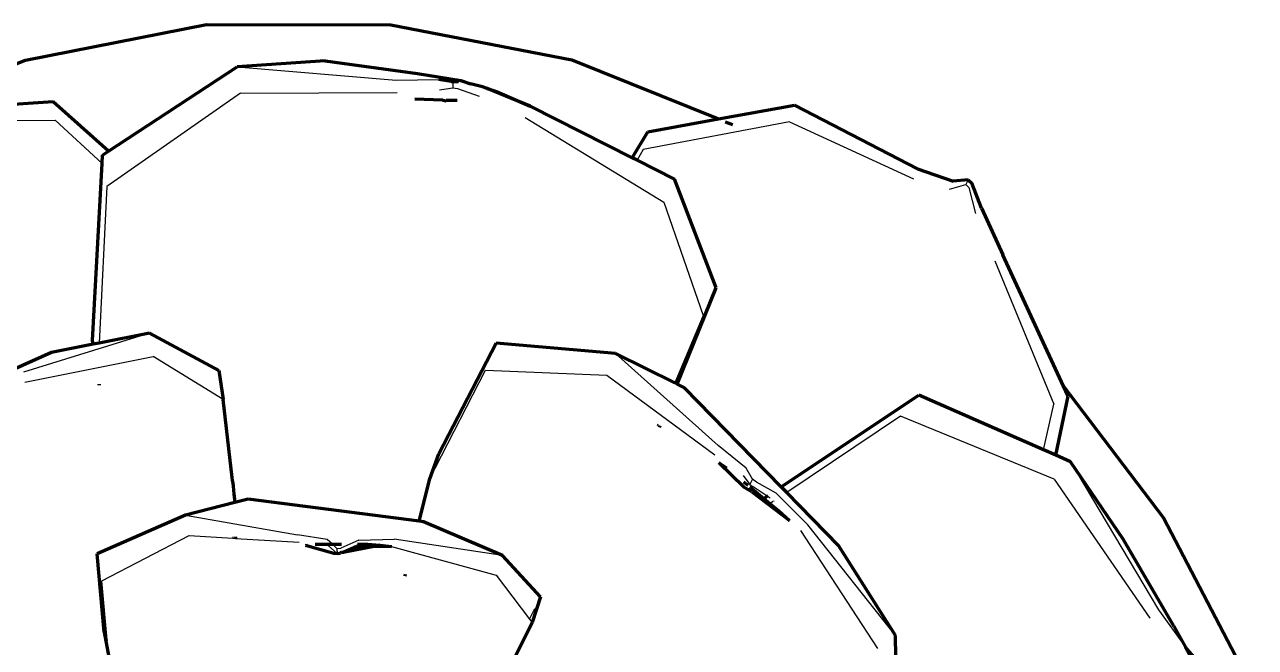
# Model space of a CAD drawing. Header units: millimetres. Extents: x 4307 to 31003, y 2809 to 20009.
# Drawn here: x 12527.3 to 12618.7, y 13334.2 to 13380.4 of the extents above; entities that cross this region are included whole.
import ezdxf

# ---------------------------------------------------------------- set-up
doc = ezdxf.new("R2010")
doc.units = ezdxf.units.MM
doc.layers.add('ProfileEdges', color=7, linetype='Continuous')

msp = doc.modelspace()

# ---------------------------------------------------------------- linework, layer by layer
for p, q in [((12543.104, 13377.278), (12554.902, 13376.294)), ((12554.902, 13376.294), (12558.065, 13376.334)), ((12558.119, 13375.573), (12559.113, 13375.72)), ((12559.118, 13376.195), (12559.113, 13375.72)), ((12559.113, 13375.72), (12559.462, 13375.676)), ((12559.119, 13376.255), (12559.118, 13376.195)), ((12559.462, 13375.676), (12561.066, 13375.105)), ((12560.41, 13376.003), (12559.539, 13376.2)), ((12543.348, 13375.334), (12533.438, 13368.392)), ((12543.348, 13375.334), (12554.989, 13375.383)), ((12519.392, 13373.241), (12529.595, 13373.315)), ((12533.079, 13370.101), (12529.595, 13373.315)), ((12564.474, 13373.525), (12574.773, 13367.214)), ((12584.088, 13373.185), (12573.249, 13371.126)), ((12584.088, 13373.185), (12593.302, 13368.969)), ((12573.249, 13371.126), (12572.784, 13370.341)), ((12533.438, 13368.392), (12532.862, 13356.761)), ((12595.985, 13368.199), (12597.182, 13368.549)), ((12597.368, 13368.897), (12597.182, 13368.549)), ((12597.4, 13368.319), (12597.182, 13368.549)), ((12597.4, 13368.319), (12597.905, 13366.391)), ((12574.773, 13367.214), (12577.691, 13358.805)), ((12599.338, 13362.879), (12603.722, 13352.233)), ((12577.691, 13358.805), (12575.598, 13353.796)), ((12536.596, 13357.496), (12527.248, 13354.593)), ((12527.343, 13353.86), (12536.86, 13355.773)), ((12542.075, 13352.564), (12536.86, 13355.773)), ((12578.798, 13349.147), (12571.192, 13355.98)), ((12557.797, 13347.472), (12561.529, 13354.741)), ((12561.529, 13354.741), (12570.551, 13354.365)), ((12532.971, 13353.637), (12532.961, 13353.705)), ((12570.551, 13354.365), (12578.545, 13348.47)), ((12602.96, 13348.821), (12603.722, 13352.233)), ((12592.327, 13351.34), (12583.891, 13345.672)), ((12603.74, 13346.646), (12592.327, 13351.34)), ((12574.32, 13350.738), (12574.27, 13350.62)), ((12580.893, 13347.477), (12578.798, 13349.147)), ((12557.404, 13346.685), (12557.786, 13347.432)), ((12557.797, 13347.472), (12557.786, 13347.432)), ((12581.357, 13346.654), (12580.893, 13347.477)), ((12604.96, 13347.94), (12611.483, 13336.935)), ((12580.661, 13346.913), (12581.145, 13346.261)), ((12581.357, 13346.654), (12581.145, 13346.261)), ((12581.656, 13346.432), (12581.357, 13346.654)), ((12583.108, 13345.613), (12581.656, 13346.432)), ((12603.74, 13346.646), (12610.844, 13336.326)), ((12581.145, 13346.261), (12581.397, 13346.08)), ((12582.443, 13345.392), (12581.397, 13346.08)), ((12583.108, 13345.613), (12585.457, 13343.252)), ((12582.674, 13345.241), (12582.443, 13345.392)), ((12582.895, 13345.003), (12582.65, 13344.839)), ((12582.953, 13345.042), (12582.924, 13345.022)), ((12539.271, 13343.987), (12547.586, 13342.516)), ((12584.903, 13342.844), (12590.642, 13334.062)), ((12591.96, 13335.05), (12585.457, 13343.252)), ((12533.052, 13339.112), (12539.541, 13342.458)), ((12539.541, 13342.458), (12542.777, 13342.263)), ((12542.778, 13342.371), (12542.777, 13342.263)), ((12542.777, 13342.263), (12542.988, 13342.25)), ((12542.988, 13342.25), (12547.704, 13341.965)), ((12549.788, 13342.182), (12547.586, 13342.516)), ((12550.17, 13341.819), (12549.788, 13342.182)), ((12552.133, 13342.131), (12550.798, 13341.535)), ((12552.133, 13342.131), (12554.763, 13342.19)), ((12562.791, 13340.983), (12554.763, 13342.19)), ((12549.873, 13341.703), (12550.52, 13341.129)), ((12550.494, 13341.511), (12550.17, 13341.819)), ((12550.494, 13341.511), (12550.798, 13341.535)), ((12550.494, 13341.511), (12550.52, 13341.129)), ((12554.556, 13341.658), (12562.318, 13339.516)), ((12533.442, 13334.708), (12533.052, 13339.112)), ((12562.318, 13339.516), (12564.809, 13336.261)), ((12564.809, 13336.261), (12565.193, 13337.057)), ((12611.483, 13336.935), (12613.502, 13334.183)), ((12564.809, 13336.261), (12565.005, 13336.005)), ((12533.442, 13334.708), (12533.458, 13334.666)), ((12533.589, 13333.428), (12533.458, 13334.666))]:
    msp.add_line(p, q)
at = {"layer": 'ProfileEdges', "lineweight": 211}
for p, q in [((12527.389, 13377.782), (12540.838, 13380.415)), ((12540.838, 13380.415), (12554.496, 13380.405)), ((12554.496, 13380.405), (12567.949, 13377.791)), ((12517.748, 13373.908), (12527.389, 13377.782)), ((12549.64, 13377.713), (12543.104, 13377.278)), ((12549.64, 13377.713), (12556.475, 13376.774)), ((12567.949, 13377.791), (12578.823, 13373.404)), ((12533.551, 13371.012), (12543.104, 13377.278)), ((12556.475, 13376.774), (12559.712, 13376.264)), ((12559.119, 13376.255), (12558.065, 13376.334)), ((12558.985, 13376.193), (12558.065, 13376.334)), ((12558.985, 13376.193), (12559.118, 13376.195)), ((12559.118, 13376.195), (12559.539, 13376.2)), ((12559.119, 13376.255), (12559.539, 13376.2)), ((12559.712, 13376.264), (12560.41, 13376.003)), ((12561.321, 13375.798), (12560.41, 13376.003)), ((12561.651, 13375.661), (12561.321, 13375.798)), ((12561.651, 13375.661), (12562.341, 13375.447)), ((12564.838, 13374.346), (12561.651, 13375.661)), ((12558.368, 13374.805), (12556.296, 13374.883)), ((12558.368, 13374.805), (12558.626, 13374.761)), ((12559.435, 13374.765), (12558.626, 13374.761)), ((12559.435, 13374.765), (12558.643, 13374.795)), ((12562.341, 13375.447), (12564.838, 13374.346)), ((12529.446, 13374.678), (12519.275, 13374.018)), ((12533.551, 13371.012), (12529.446, 13374.678)), ((12572.431, 13370.519), (12564.838, 13374.346)), ((12578.823, 13373.404), (12584.479, 13374.421)), ((12593.601, 13369.698), (12584.479, 13374.421)), ((12573.586, 13372.462), (12578.823, 13373.404)), ((12579.332, 13373.199), (12579.861, 13372.985)), ((12572.431, 13370.519), (12573.586, 13372.462)), ((12533.079, 13370.101), (12533.101, 13370.717)), ((12533.101, 13370.717), (12533.551, 13371.012)), ((12572.784, 13370.341), (12572.431, 13370.519)), ((12575.559, 13368.942), (12572.784, 13370.341)), ((12532.373, 13356.946), (12533.079, 13370.101)), ((12593.601, 13369.698), (12596.238, 13368.783)), ((12578.667, 13360.861), (12575.559, 13368.942)), ((12597.368, 13368.897), (12596.238, 13368.783)), ((12597.368, 13368.897), (12597.634, 13368.627)), ((12598.355, 13366.776), (12597.634, 13368.627)), ((12598.355, 13366.776), (12599.925, 13363.321)), ((12604.434, 13353.554), (12599.925, 13363.321)), ((12575.754, 13353.718), (12578.667, 13360.861)), ((12536.596, 13357.496), (12532.862, 13356.761)), ((12541.753, 13354.717), (12536.596, 13357.496)), ((12532.413, 13356.673), (12529.327, 13356.065)), ((12532.413, 13356.673), (12532.373, 13356.946)), ((12532.862, 13356.761), (12532.413, 13356.673)), ((12558.075, 13348.539), (12562.329, 13356.762)), ((12571.192, 13355.98), (12562.329, 13356.762)), ((12529.327, 13356.065), (12514.92, 13349.6)), ((12575.598, 13353.796), (12571.192, 13355.98)), ((12541.753, 13354.717), (12542.075, 13352.564)), ((12532.864, 13353.632), (12532.852, 13353.708)), ((12575.754, 13353.718), (12575.598, 13353.796)), ((12576.309, 13353.443), (12575.754, 13353.718)), ((12583.485, 13346.087), (12576.309, 13353.443)), ((12583.485, 13346.087), (12593.705, 13352.901)), ((12602.96, 13348.821), (12593.705, 13352.901)), ((12603.864, 13348.423), (12604.774, 13352.817)), ((12604.434, 13353.554), (12611.856, 13343.782)), ((12604.774, 13352.817), (12604.434, 13353.554)), ((12542.727, 13346.739), (12542.075, 13352.564)), ((12574.447, 13350.513), (12574.499, 13350.642)), ((12557.404, 13346.685), (12558.075, 13348.539)), ((12603.864, 13348.423), (12602.96, 13348.821)), ((12604.96, 13347.94), (12603.864, 13348.423)), ((12580.701, 13346.062), (12578.841, 13347.866)), ((12578.841, 13347.866), (12579.356, 13347.543)), ((12579.356, 13347.543), (12579.427, 13347.485)), ((12608.87, 13342.184), (12604.96, 13347.94)), ((12542.749, 13346.552), (12542.727, 13346.739)), ((12542.753, 13346.502), (12542.749, 13346.552)), ((12542.753, 13346.502), (12542.795, 13346.155)), ((12556.601, 13343.532), (12557.404, 13346.685)), ((12580.683, 13346.454), (12580.998, 13346.195)), ((12542.795, 13346.155), (12542.795, 13346.126)), ((12542.795, 13346.126), (12542.861, 13345.534)), ((12542.861, 13345.534), (12542.905, 13345.165)), ((12581.31, 13345.705), (12580.701, 13346.062)), ((12581.146, 13346.074), (12582.185, 13345.22)), ((12581.31, 13345.705), (12584.104, 13343.577)), ((12583.891, 13345.672), (12583.485, 13346.087)), ((12587.746, 13341.72), (12583.891, 13345.672)), ((12542.931, 13344.924), (12539.271, 13343.987)), ((12542.905, 13345.165), (12542.931, 13344.924)), ((12543.908, 13345.174), (12542.931, 13344.924)), ((12556.601, 13343.532), (12543.908, 13345.174)), ((12582.185, 13345.22), (12582.443, 13345.392)), ((12582.185, 13345.22), (12582.65, 13344.839)), ((12582.443, 13345.392), (12582.508, 13345.435)), ((12582.65, 13344.839), (12583.301, 13344.304)), ((12539.271, 13343.987), (12532.708, 13341.105)), ((12583.301, 13344.304), (12584.104, 13343.577)), ((12611.856, 13343.782), (12618.677, 13330.692)), ((12556.94, 13343.488), (12556.601, 13343.532)), ((12562.791, 13340.983), (12556.94, 13343.488)), ((12542.99, 13342.366), (12542.988, 13342.25)), ((12548.896, 13341.821), (12550.17, 13341.819)), ((12612.631, 13335.728), (12608.87, 13342.184)), ((12533.225, 13335.289), (12532.708, 13341.105)), ((12548.172, 13341.721), (12548.341, 13341.756)), ((12550.275, 13341.121), (12548.172, 13341.721)), ((12550.17, 13341.819), (12550.855, 13341.819)), ((12550.52, 13341.129), (12550.275, 13341.121)), ((12550.52, 13341.129), (12550.772, 13341.157)), ((12550.851, 13341.218), (12550.772, 13341.157)), ((12550.851, 13341.218), (12550.968, 13341.239)), ((12550.968, 13341.239), (12551.995, 13341.673)), ((12550.968, 13341.239), (12553.276, 13341.665)), ((12553.682, 13341.74), (12551.995, 13341.673)), ((12551.995, 13341.673), (12553.276, 13341.665)), ((12552.038, 13341.817), (12552.808, 13341.816)), ((12552.808, 13341.816), (12553.682, 13341.74)), ((12553.276, 13341.665), (12553.682, 13341.74)), ((12553.276, 13341.665), (12554.556, 13341.658)), ((12553.682, 13341.74), (12554.556, 13341.658)), ((12565.607, 13337.916), (12562.791, 13340.983)), ((12591.96, 13335.05), (12587.746, 13341.72)), ((12555.56, 13339.439), (12555.603, 13339.607)), ((12565.607, 13337.916), (12565.005, 13336.005)), ((12565.005, 13336.005), (12562.626, 13331.229)), ((12612.631, 13335.728), (12613.502, 13334.183)), ((12533.225, 13335.289), (12533.589, 13333.428)), ((12592.089, 13328.627), (12591.96, 13335.05)), ((12614.264, 13333.294), (12613.502, 13334.183)), ((12613.502, 13334.183), (12614.067, 13333.144))]:
    msp.add_line(p, q, dxfattribs=at)

doc.saveas('drawing.dxf')
